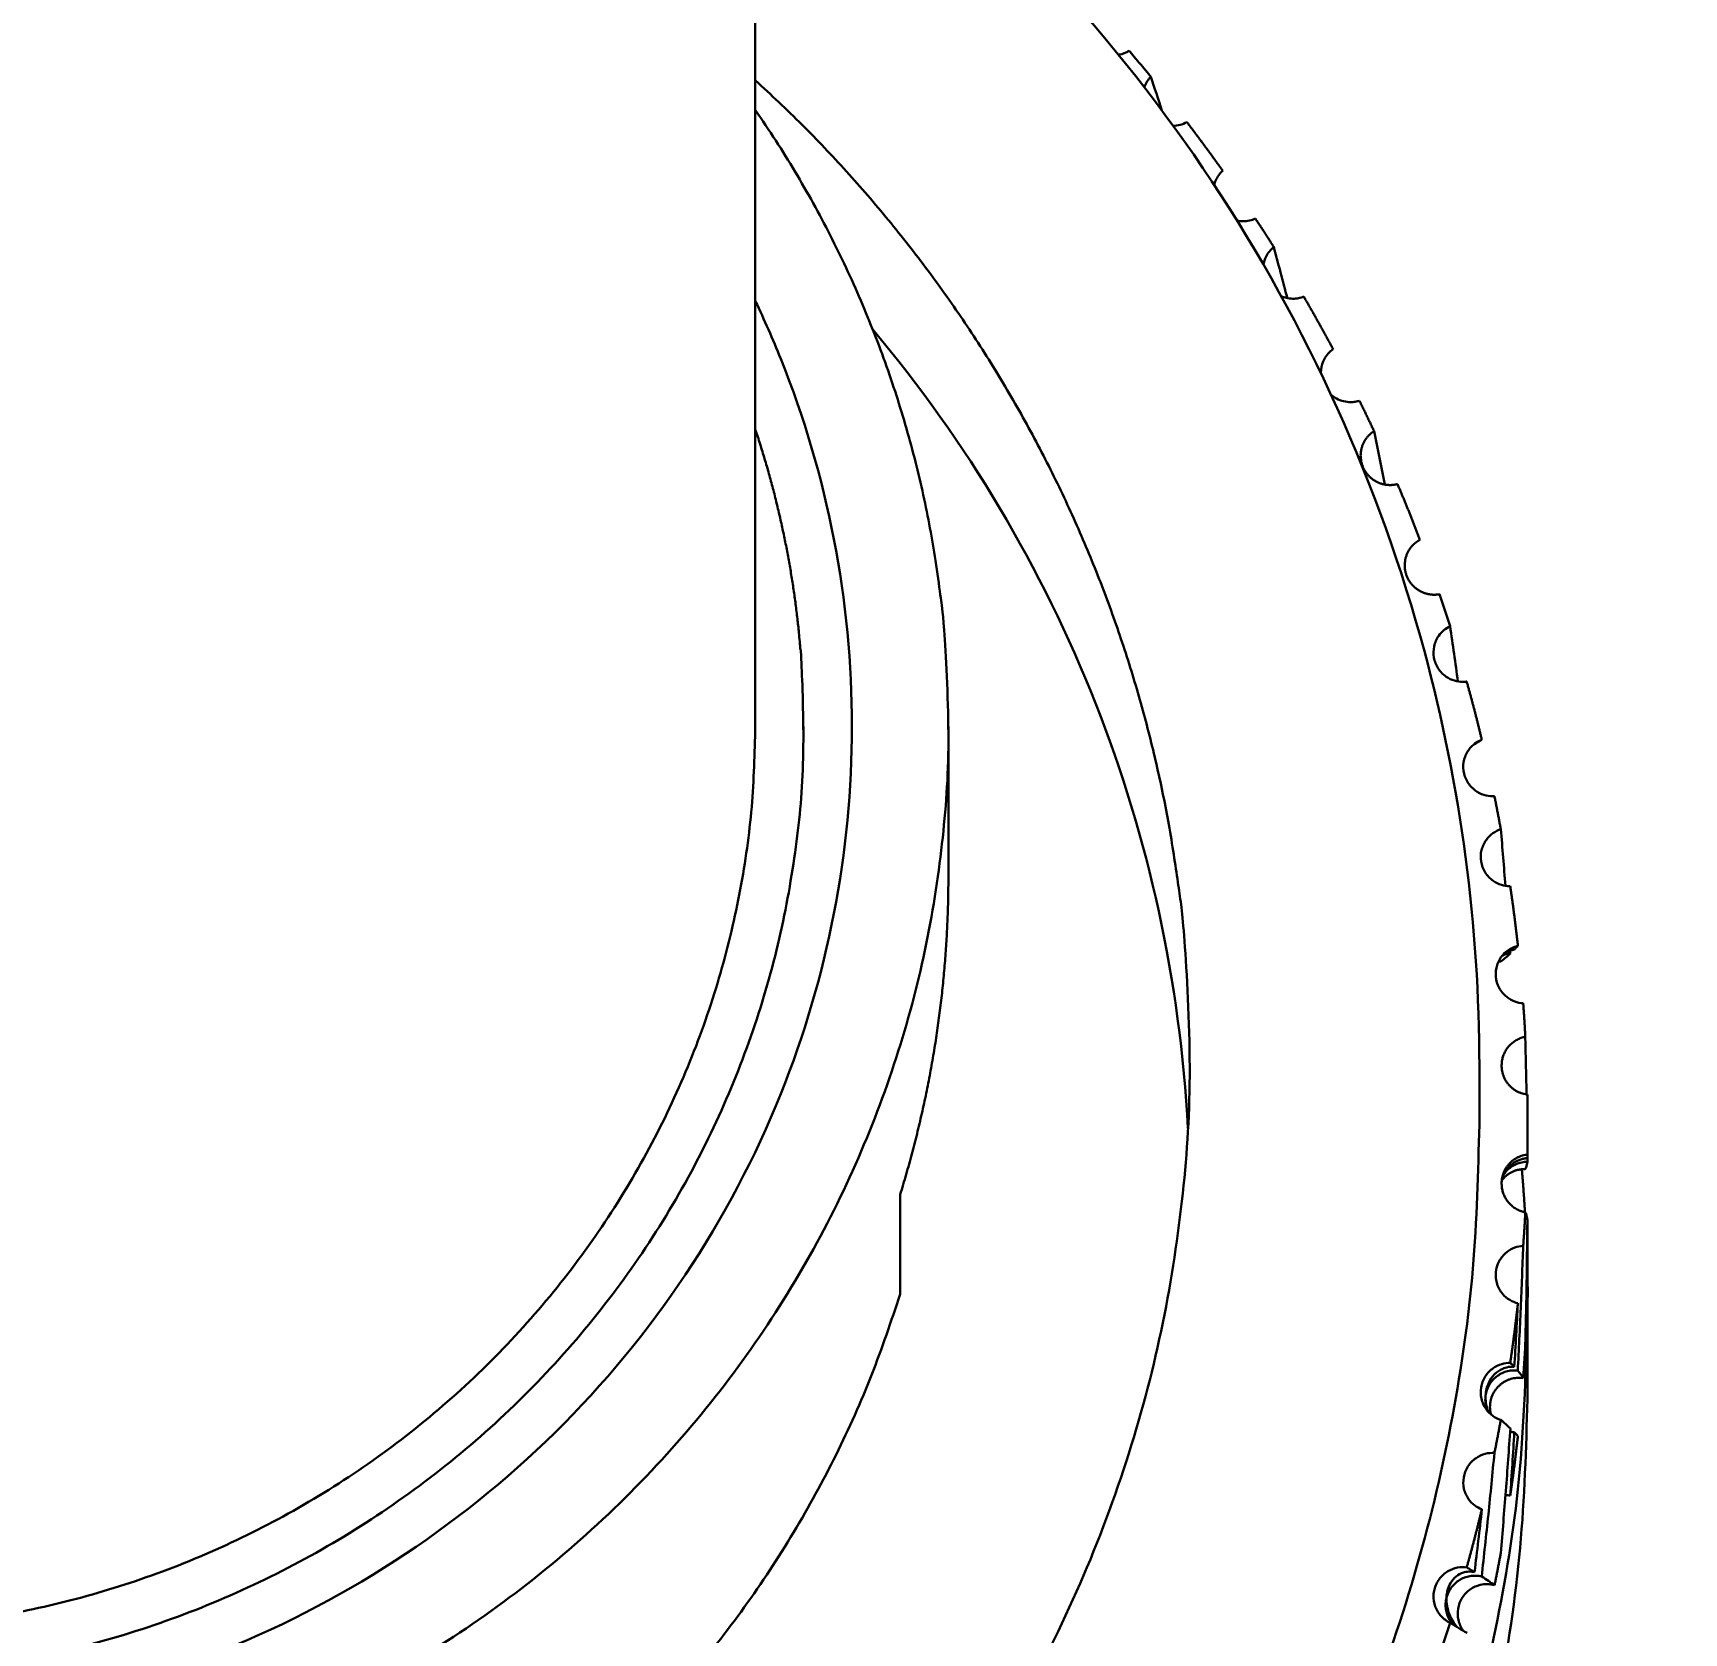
# Model space of a CAD drawing. Header units: millimetres. Extents: x 577 to 7172, y 252 to 2707.
# Drawn here: x 1043.63 to 1060.73, y 2121.79 to 2138.37 of the extents above; entities that cross this region are included whole.
import ezdxf

# ---------------------------------------------------------------- set-up
doc = ezdxf.new("R2010")
doc.units = ezdxf.units.MM
doc.header["$MEASUREMENT"] = 0
doc.layers.add('외형선(ISO)', color=7, linetype='Continuous', lineweight=30)
doc.layers.add('치수(ISO)', color=7, linetype='Continuous', lineweight=25)
doc.styles.add('굴림', font='')
doc.styles.get('굴림').set_extended_font_data('援대┝')
doc.dimstyles.new('기본값 (ISO)', dxfattribs={"dimscale": 10, "dimtxt": 3, "dimasz": 2.5, "dimexe": 3.175, "dimexo": 0, "dimgap": 0.762, "dimtad": 1, "dimtoh": 1, "dimdec": 0, "dimzin": 1, "dimdsep": 46, "dimtxsty": '굴림', "dimcen": 0.5, "dimazin": 0, "dimtfac": 1, "dimtdec": 4, "dimtix": 1, "dimtmove": 1, "dimatfit": 3, "dimfxl": 1, "dimtolj": 1, "dimtzin": 1, "dimarcsym": 0})

# ---------------------------------------------------------------- blocks, each defined once
blk = doc.blocks.new('*D22')
at = {"layer": 'Defpoints', "color": 0}
for p in [(1111.205, 2147.566), (972.024, 2092.463)]:
    blk.add_point(p, dxfattribs=at)
at = {"layer": '치수(ISO)', "color": 0, "lineweight": -2}
for p, q in [((1041.614, 2115.015), (1041.614, 2125.015)), ((1036.614, 2120.015), (1046.614, 2120.015)), ((902.29, 2064.855), (948.779, 2083.261)), ((877.29, 2064.855), (902.29, 2064.855))]:
    blk.add_line(p, q, dxfattribs=at)
at = {"layer": '치수(ISO)', "color": 0}
blk.add_solid([(950.313, 2079.387), (947.245, 2087.135), (972.024, 2092.463)], dxfattribs=at)
at = {"layer": '치수(ISO)', "color": 0, "insert": (833.241, 2064.855), "char_height": 30, "attachment_point": 5, "style": '굴림'}
blk.add_mtext('\\A1;150', dxfattribs=at)

msp = doc.modelspace()

# ---------------------------------------------------------------- linework, layer by layer
at = {"layer": '외형선(ISO)'}
for p, q in [((1051.114, 2187.299), (1051.114, 2136.297)), ((1051.114, 2136.297), (1051.114, 2131.185)), ((1051.614, 2131.185), (1051.614, 2131.099)), ((1053.114, 2129.639), (1053.114, 2131.185)), ((1058.614, 2127.061), (1058.614, 2127.662)), ((1059.114, 2126.713), (1059.114, 2127.061)), ((1052.614, 2125.303), (1052.614, 2126.335)), ((1059.114, 2125.686), (1059.114, 2126.034)), ((1059.114, 2124.311), (1059.114, 2125.17))]:
    msp.add_line(p, q, dxfattribs=at)
for centre, radius, start, end in [((1041.614, 2126.287), 14, 3.013, 40.0548), ((1059.085, 2125.079), 0.298, 84.8742, 86.5767)]:
    msp.add_arc(centre, radius, start, end, dxfattribs=at)
for points, knots in [([(1051.114, 2195.751), (1056.735, 2195.04), (1062.295, 2193.703), (1075.061, 2189.061), (1082.179, 2185.103), (1094.632, 2175.307), (1100.123, 2169.348), (1108.815, 2156.193), (1112.124, 2148.833), (1115.779, 2135.137), (1116.614, 2128.772), (1116.614, 2122.459)], [12.679001, 12.679001, 12.679001, 12.679001, 14.370121, 14.370121, 16.761024, 16.761024, 19.150374, 19.150374, 21.539967, 21.539967, 23.461879, 23.461879, 23.461879, 23.461879]), ([(1051.114, 2141.555), (1051.483, 2141.311), (1051.842, 2141.052), (1053.605, 2139.673), (1054.854, 2138.321), (1056.829, 2135.343), (1057.582, 2133.68), (1058.42, 2130.568), (1058.614, 2129.112), (1058.614, 2127.668)], [3.66192, 3.66192, 3.66192, 3.66192, 3.794737, 3.794737, 4.337134, 4.337134, 4.877445, 4.877445, 5.31682, 5.31682, 5.31682, 5.31682]), ([(1054.985, 2138.184), (1054.953, 2138.164), (1054.919, 2138.15), (1054.881, 2138.143), (1054.879, 2138.143), (1054.878, 2138.143)], [-0.06569276, -0.06569276, -0.06569276, -0.06569276, -0.05460502, -0.05460502, -0.05410144, -0.05410144, -0.05410144, -0.05410144]), ([(1055.144, 2137.805), (1055.146, 2137.809), (1055.147, 2137.812), (1055.155, 2137.833), (1055.163, 2137.851), (1055.184, 2137.885), (1055.196, 2137.9), (1055.21, 2137.915)], [-0.01302649, -0.01302649, -0.01302649, -0.01302649, -0.01199092, -0.01199092, -0.0060513, -0.0060513, -0.000001, -0.000001, -0.000001, -0.000001]), ([(1055.584, 2137.444), (1055.562, 2137.432), (1055.538, 2137.422), (1055.49, 2137.41), (1055.467, 2137.406), (1055.443, 2137.406)], [-0.015345, -0.015345, -0.015345, -0.015345, -0.00768604, -0.00768604, -0.0005569, -0.0005569, -0.0005569, -0.0005569]), ([(1055.867, 2136.793), (1055.871, 2136.81), (1055.876, 2136.826), (1055.891, 2136.86), (1055.902, 2136.878), (1055.926, 2136.911), (1055.94, 2136.927), (1055.955, 2136.941)], [-0.01766525, -0.01766525, -0.01766525, -0.01766525, -0.01250737, -0.01250737, -0.00629602, -0.00629602, -0.000001, -0.000001, -0.000001, -0.000001]), ([(1056.168, 2136.417), (1056.146, 2136.417), (1056.125, 2136.419), (1056.104, 2136.424), (1056.104, 2136.424), (1056.104, 2136.424)], [-0.073563796, -0.073563796, -0.073563796, -0.073563796, -0.067135935, -0.067135935, -0.067122544, -0.067122544, -0.067122544, -0.067122544]), ([(1056.294, 2136.445), (1056.275, 2136.436), (1056.254, 2136.429), (1056.211, 2136.42), (1056.189, 2136.417), (1056.168, 2136.417)], [-0.01311233, -0.01311233, -0.01311233, -0.01311233, -0.00657181, -0.00657181, -0.00000616, -0.00000616, -0.00000616, -0.00000616]), ([(1056.379, 2135.966), (1056.383, 2135.996), (1056.392, 2136.025), (1056.415, 2136.071), (1056.426, 2136.089), (1056.453, 2136.122), (1056.468, 2136.137), (1056.484, 2136.151)], [-0.02202369, -0.02202369, -0.02202369, -0.02202369, -0.01276316, -0.01276316, -0.00640653, -0.00640653, -0.000001, -0.000001, -0.000001, -0.000001]), ([(1051.114, 2135.591), (1051.208, 2135.395), (1051.821, 2134.002), (1052.115, 2132.485), (1052.114, 2131.185)], [61.351696, 61.351696, 61.351696, 61.351696, 62.013801, 65.971779, 65.971779, 65.971779, 65.971779]), ([(1056.682, 2135.615), (1056.659, 2135.615), (1056.637, 2135.618), (1056.597, 2135.627), (1056.58, 2135.633), (1056.563, 2135.64)], [-0.07509367, -0.07509367, -0.07509367, -0.07509367, -0.06825616, -0.06825616, -0.06285331, -0.06285331, -0.06285331, -0.06285331]), ([(1056.795, 2135.637), (1056.777, 2135.63), (1056.759, 2135.625), (1056.721, 2135.617), (1056.701, 2135.615), (1056.682, 2135.615)], [-0.01158387, -0.01158387, -0.01158387, -0.01158387, -0.00579223, -0.00579223, -0.000001, -0.000001, -0.000001, -0.000001]), ([(1056.973, 2134.845), (1056.973, 2134.856), (1056.973, 2134.867), (1056.978, 2134.918), (1056.99, 2134.956), (1057.019, 2135.011), (1057.032, 2135.029), (1057.063, 2135.064), (1057.08, 2135.079), (1057.099, 2135.092)], [-0.02932385, -0.02932385, -0.02932385, -0.02932385, -0.02586159, -0.02586159, -0.01389093, -0.01389093, -0.00695591, -0.00695591, -0.000001, -0.000001, -0.000001, -0.000001]), ([(1057.281, 2134.544), (1057.256, 2134.544), (1057.232, 2134.547), (1057.182, 2134.559), (1057.157, 2134.569), (1057.115, 2134.592), (1057.096, 2134.605), (1057.08, 2134.619)], [-0.07734373, -0.07734373, -0.07734373, -0.07734373, -0.06996667, -0.06996667, -0.06201089, -0.06201089, -0.05532947, -0.05532947, -0.05532947, -0.05532947]), ([(1057.372, 2134.558), (1057.358, 2134.554), (1057.343, 2134.55), (1057.312, 2134.545), (1057.296, 2134.544), (1057.281, 2134.544)], [-0.00933649, -0.00933649, -0.00933649, -0.00933649, -0.004671208, -0.004671208, -0.00000612, -0.00000612, -0.00000612, -0.00000612]), ([(1058.442, 2131.646), (1058.413, 2131.646), (1058.384, 2131.65), (1058.326, 2131.668), (1058.297, 2131.681), (1058.238, 2131.722), (1058.21, 2131.751), (1058.166, 2131.819), (1058.15, 2131.858), (1058.137, 2131.936), (1058.137, 2131.976), (1058.154, 2132.053), (1058.17, 2132.091), (1058.208, 2132.145), (1058.226, 2132.164), (1058.266, 2132.197), (1058.288, 2132.211), (1058.311, 2132.222)], [-0.08255831, -0.08255831, -0.08255831, -0.08255831, -0.0738265, -0.0738265, -0.06436076, -0.06436076, -0.05216484, -0.05216484, -0.03977512, -0.03977512, -0.02784621, -0.02784621, -0.01568932, -0.01568932, -0.00777908, -0.00777908, -0.000001, -0.000001, -0.000001, -0.000001]), ([(1052.114, 2131.185), (1052.115, 2129.886), (1051.59, 2127.178), (1049.249, 2123.665), (1045.682, 2121.357), (1041.614, 2120.594), (1037.546, 2121.357), (1033.98, 2123.665), (1031.638, 2127.178), (1031.114, 2129.886), (1031.114, 2131.185)], [0, 0, 0, 0, 3.957978, 8.246472, 12.534967, 16.492945, 20.450923, 24.739417, 29.027912, 32.985889, 32.985889, 32.985889, 32.985889]), ([(1058.752, 2130.462), (1058.721, 2130.462), (1058.69, 2130.466), (1058.629, 2130.486), (1058.599, 2130.501), (1058.539, 2130.545), (1058.511, 2130.576), (1058.47, 2130.646), (1058.456, 2130.685), (1058.445, 2130.764), (1058.447, 2130.805), (1058.467, 2130.881), (1058.485, 2130.917), (1058.526, 2130.971), (1058.546, 2130.991), (1058.59, 2131.023), (1058.615, 2131.037), (1058.64, 2131.046)], [-0.08485257, -0.08485257, -0.08485257, -0.08485257, -0.07559207, -0.07559207, -0.06552918, -0.06552918, -0.05322095, -0.05322095, -0.0408143, -0.0408143, -0.02871799, -0.02871799, -0.01666097, -0.01666097, -0.00822598, -0.00822598, -0.000001, -0.000001, -0.000001, -0.000001]), ([(1058.564, 2131), (1058.577, 2131.008), (1058.59, 2131.016), (1058.616, 2131.031), (1058.628, 2131.039), (1058.64, 2131.046)], [0.000001, 0.000001, 0.000001, 0.000001, 0.102522, 0.102522, 0.2050474, 0.2050474, 0.2050474, 0.2050474]), ([(1058.929, 2129.53), (1058.899, 2129.53), (1058.87, 2129.534), (1058.811, 2129.552), (1058.782, 2129.567), (1058.723, 2129.609), (1058.695, 2129.638), (1058.652, 2129.707), (1058.638, 2129.746), (1058.626, 2129.825), (1058.627, 2129.864), (1058.646, 2129.942), (1058.663, 2129.979), (1058.705, 2130.037), (1058.728, 2130.06), (1058.779, 2130.096), (1058.807, 2130.11), (1058.836, 2130.12)], [-0.08627081, -0.08627081, -0.08627081, -0.08627081, -0.07734767, -0.07734767, -0.06767522, -0.06767522, -0.05553105, -0.05553105, -0.04318111, -0.04318111, -0.03118935, -0.03118935, -0.01895729, -0.01895729, -0.00932906, -0.00932906, -0.000001, -0.000001, -0.000001, -0.000001]), ([(1058.934, 2129.53), (1058.933, 2129.53), (1058.932, 2129.53), (1058.931, 2129.53), (1058.93, 2129.53), (1058.929, 2129.53)], [-0.0004523433, -0.0004523433, -0.0004523433, -0.0004523433, -0.0002266716, -0.0002266716, -0.000001, -0.000001, -0.000001, -0.000001]), ([(1059.068, 2128.317), (1059.038, 2128.319), (1059.008, 2128.325), (1058.95, 2128.347), (1058.922, 2128.364), (1058.865, 2128.409), (1058.839, 2128.441), (1058.8, 2128.513), (1058.789, 2128.552), (1058.781, 2128.634), (1058.786, 2128.674), (1058.81, 2128.751), (1058.83, 2128.786), (1058.877, 2128.841), (1058.901, 2128.862), (1058.955, 2128.894), (1058.983, 2128.905), (1059.013, 2128.912)], [-0.08671861, -0.08671861, -0.08671861, -0.08671861, -0.07770477, -0.07770477, -0.06802197, -0.06802197, -0.05569855, -0.05569855, -0.04330836, -0.04330836, -0.03092168, -0.03092168, -0.0188076, -0.0188076, -0.00920279, -0.00920279, -0.000001, -0.000001, -0.000001, -0.000001]), ([(1058.836, 2128.75), (1058.854, 2128.764), (1058.871, 2128.778), (1058.905, 2128.806), (1058.92, 2128.82), (1058.935, 2128.833)], [0.000001, 0.000001, 0.000001, 0.000001, 0.202444, 0.202444, 0.4048566, 0.4048566, 0.4048566, 0.4048566]), ([(1058.849, 2128.809), (1058.859, 2128.813), (1058.869, 2128.817), (1058.897, 2128.827), (1058.916, 2128.831), (1058.935, 2128.833)], [-0.009036864, -0.009036864, -0.009036864, -0.009036864, -0.005804663, -0.005804663, -0.000025337, -0.000025337, -0.000025337, -0.000025337]), ([(1058.954, 2128.868), (1058.943, 2128.866), (1058.934, 2128.862), (1058.916, 2128.856), (1058.906, 2128.852), (1058.888, 2128.843), (1058.879, 2128.837), (1058.87, 2128.832)], [-0.24361308, -0.24361308, -0.24361308, -0.24361308, -0.23592311, -0.23592311, -0.22577103, -0.22577103, -0.21216867, -0.21216867, -0.21216867, -0.21216867]), ([(1058.976, 2128.873), (1058.972, 2128.873), (1058.969, 2128.872), (1058.961, 2128.87), (1058.957, 2128.869), (1058.954, 2128.868)], [-0.002621758, -0.002621758, -0.002621758, -0.002621758, -0.001375922, -0.001375922, -0.000001, -0.000001, -0.000001, -0.000001]), ([(1058.976, 2128.873), (1058.983, 2128.88), (1058.989, 2128.887), (1059.001, 2128.9), (1059.007, 2128.906), (1059.013, 2128.912)], [0, 0, 0, 0, 0.102515, 0.102515, 0.205021, 0.205021, 0.205021, 0.205021]), ([(1058.853, 2126.523), (1058.866, 2126.545), (1058.881, 2126.566), (1058.926, 2126.612), (1058.958, 2126.635), (1059.013, 2126.659), (1059.033, 2126.665), (1059.072, 2126.673), (1059.092, 2126.675), (1059.111, 2126.675)], [-0.03168705, -0.03168705, -0.03168705, -0.03168705, -0.02384241, -0.02384241, -0.01215861, -0.01215861, -0.00589052, -0.00589052, -0.00000101, -0.00000101, -0.00000101, -0.00000101]), ([(1059.09, 2126.599), (1059.095, 2126.612), (1059.1, 2126.625), (1059.107, 2126.65), (1059.11, 2126.663), (1059.111, 2126.675)], [0.000001, 0.000001, 0.000001, 0.000001, 0.2024122, 0.2024122, 0.4048476, 0.4048476, 0.4048476, 0.4048476]), ([(1059.114, 2126.713), (1059.114, 2126.719), (1059.114, 2126.725), (1059.113, 2126.738), (1059.112, 2126.744), (1059.111, 2126.75)], [0.000001, 0.000001, 0.000001, 0.000001, 0.1025219, 0.1025219, 0.2050472, 0.2050472, 0.2050472, 0.2050472]), ([(1059.09, 2126.152), (1059.095, 2126.138), (1059.1, 2126.124), (1059.107, 2126.097), (1059.11, 2126.084), (1059.111, 2126.071)], [0.000001, 0.000001, 0.000001, 0.000001, 0.2022288, 0.2022288, 0.4043452, 0.4043452, 0.4043452, 0.4043452]), ([(1059.11, 2125.923), (1059.108, 2125.731), (1059.105, 2125.539), (1059.099, 2125.156), (1059.094, 2124.964), (1059.09, 2124.772)], [0.000001, 0.000001, 0.000001, 0.000001, 0.1792605, 0.1792605, 0.358518, 0.358518, 0.358518, 0.358518]), ([(1059.111, 2125.375), (1059.112, 2125.485), (1059.113, 2125.595), (1059.114, 2125.815), (1059.114, 2125.924), (1059.114, 2126.034)], [0.000001, 0.000001, 0.000001, 0.000001, 0.1025326, 0.1025326, 0.2050688, 0.2050688, 0.2050688, 0.2050688]), ([(1059.013, 2125.209), (1058.983, 2125.216), (1058.955, 2125.228), (1058.901, 2125.26), (1058.877, 2125.281), (1058.83, 2125.335), (1058.81, 2125.37), (1058.786, 2125.447), (1058.781, 2125.488), (1058.789, 2125.569), (1058.8, 2125.609), (1058.839, 2125.68), (1058.865, 2125.712), (1058.922, 2125.758), (1058.95, 2125.774), (1059.008, 2125.796), (1059.038, 2125.803), (1059.068, 2125.804)], [-0.08672628, -0.08672628, -0.08672628, -0.08672628, -0.07752368, -0.07752368, -0.06791802, -0.06791802, -0.05580287, -0.05580287, -0.04341509, -0.04341509, -0.0310238, -0.0310238, -0.01869929, -0.01869929, -0.00901563, -0.00901563, -0.000001, -0.000001, -0.000001, -0.000001]), ([(1059.012, 2124.513), (1059.023, 2124.729), (1059.033, 2124.944), (1059.052, 2125.375), (1059.06, 2125.59), (1059.068, 2125.804)], [0, 0, 0, 0, 0.2024482, 0.2024482, 0.4049553, 0.4049553, 0.4049553, 0.4049553]), ([(1059.013, 2125.209), (1059.007, 2125.099), (1059.001, 2124.99), (1058.989, 2124.771), (1058.983, 2124.661), (1058.976, 2124.552)], [0.000001, 0.000001, 0.000001, 0.000001, 0.1024871, 0.1024871, 0.2049823, 0.2049823, 0.2049823, 0.2049823]), ([(1058.836, 2124.002), (1058.806, 2124.011), (1058.778, 2124.026), (1058.727, 2124.063), (1058.704, 2124.086), (1058.661, 2124.145), (1058.645, 2124.182), (1058.627, 2124.26), (1058.626, 2124.299), (1058.639, 2124.378), (1058.653, 2124.417), (1058.697, 2124.485), (1058.724, 2124.514), (1058.784, 2124.556), (1058.814, 2124.57), (1058.874, 2124.588), (1058.904, 2124.592), (1058.934, 2124.592)], [-0.08671668, -0.08671668, -0.08671668, -0.08671668, -0.07725883, -0.07725883, -0.06749905, -0.06749905, -0.05526344, -0.05526344, -0.04330913, -0.04330913, -0.0309627, -0.0309627, -0.01883371, -0.01883371, -0.00902611, -0.00902611, -0.000001, -0.000001, -0.000001, -0.000001]), ([(1058.976, 2124.552), (1058.97, 2124.559), (1058.963, 2124.565), (1058.949, 2124.579), (1058.941, 2124.585), (1058.934, 2124.592)], [0, 0, 0, 0, 0.102515, 0.102515, 0.205021, 0.205021, 0.205021, 0.205021]), ([(1058.976, 2124.552), (1058.971, 2124.552), (1058.966, 2124.552), (1058.956, 2124.553), (1058.951, 2124.553), (1058.935, 2124.552), (1058.925, 2124.551), (1058.891, 2124.545), (1058.871, 2124.538), (1058.793, 2124.504), (1058.742, 2124.453), (1058.701, 2124.364), (1058.693, 2124.342), (1058.683, 2124.298), (1058.68, 2124.275), (1058.679, 2124.252), (1058.679, 2124.251), (1058.679, 2124.25)], [-0.2493805, -0.2493805, -0.2493805, -0.2493805, -0.246118, -0.246118, -0.2423949, -0.2423949, -0.2330227, -0.2330227, -0.204166, -0.204166, -0.079735, -0.079735, -0.0398435, -0.0398435, 0, 0, 0.0012299, 0.0012299, 0.0012299, 0.0012299]), ([(1058.679, 2124.25), (1058.679, 2124.251), (1058.679, 2124.252), (1058.684, 2124.291), (1058.696, 2124.327), (1058.734, 2124.395), (1058.76, 2124.425), (1058.821, 2124.473), (1058.855, 2124.491), (1058.912, 2124.508), (1058.932, 2124.512), (1058.972, 2124.515), (1058.992, 2124.515), (1059.012, 2124.513)], [-0.04750427, -0.04750427, -0.04750427, -0.04750427, -0.04723075, -0.04723075, -0.0356283, -0.0356283, -0.02374797, -0.02374797, -0.01220687, -0.01220687, -0.0059589, -0.0059589, -0.00002863, -0.00002863, -0.00002863, -0.00002863]), ([(1059.068, 2124.435), (1059.06, 2124.447), (1059.052, 2124.46), (1059.033, 2124.486), (1059.023, 2124.499), (1059.012, 2124.513)], [0.000001, 0.000001, 0.000001, 0.000001, 0.202444, 0.202444, 0.4048566, 0.4048566, 0.4048566, 0.4048566]), ([(1058.679, 2124.25), (1058.678, 2124.25), (1058.678, 2124.249), (1058.676, 2124.229), (1058.675, 2124.21), (1058.678, 2124.171), (1058.682, 2124.151), (1058.691, 2124.118), (1058.695, 2124.105), (1058.701, 2124.092)], [-0.04747069, -0.04747069, -0.04747069, -0.04747069, -0.04719797, -0.04719797, -0.04137197, -0.04137197, -0.03530257, -0.03530257, -0.03106796, -0.03106796, -0.03106796, -0.03106796]), ([(1058.708, 2124.084), (1058.705, 2124.091), (1058.702, 2124.098), (1058.691, 2124.13), (1058.686, 2124.154), (1058.679, 2124.202), (1058.678, 2124.225), (1058.678, 2124.249), (1058.679, 2124.25), (1058.679, 2124.25)], [-0.09355303, -0.09355303, -0.09355303, -0.09355303, -0.08117588, -0.08117588, -0.04056279, -0.04056279, 0, 0, 0.00122867, 0.00122867, 0.00122867, 0.00122867]), ([(1058.836, 2124.002), (1058.854, 2123.986), (1058.872, 2123.971), (1058.905, 2123.941), (1058.92, 2123.927), (1058.935, 2123.913)], [0.000001, 0.000001, 0.000001, 0.000001, 0.2022597, 0.2022597, 0.4043672, 0.4043672, 0.4043672, 0.4043672]), ([(1058.935, 2123.913), (1058.92, 2123.698), (1058.905, 2123.482), (1058.871, 2123.052), (1058.854, 2122.837), (1058.836, 2122.622)], [0, 0, 0, 0, 0.202344, 0.202344, 0.4046361, 0.4046361, 0.4046361, 0.4046361]), ([(1058.976, 2123.873), (1058.97, 2123.874), (1058.964, 2123.874), (1058.952, 2123.876), (1058.946, 2123.877), (1058.938, 2123.879), (1058.935, 2123.88), (1058.933, 2123.88)], [-0.2701523, -0.2701523, -0.2701523, -0.2701523, -0.26510181, -0.26510181, -0.2598008, -0.2598008, -0.2574984, -0.2574984, -0.2574984, -0.2574984]), ([(1058.934, 2123.217), (1058.941, 2123.327), (1058.949, 2123.436), (1058.963, 2123.655), (1058.97, 2123.764), (1058.976, 2123.873)], [0.000001, 0.000001, 0.000001, 0.000001, 0.1025044, 0.1025044, 0.205043, 0.205043, 0.205043, 0.205043]), ([(1058.976, 2123.873), (1058.983, 2123.867), (1058.989, 2123.86), (1059.001, 2123.847), (1059.007, 2123.84), (1059.013, 2123.834)], [0, 0, 0, 0, 0.102521, 0.102521, 0.2050243, 0.2050243, 0.2050243, 0.2050243]), ([(1058.64, 2123.076), (1058.613, 2123.086), (1058.587, 2123.1), (1058.54, 2123.136), (1058.52, 2123.157), (1058.479, 2123.214), (1058.463, 2123.25), (1058.446, 2123.327), (1058.445, 2123.367), (1058.459, 2123.446), (1058.473, 2123.485), (1058.517, 2123.553), (1058.546, 2123.583), (1058.608, 2123.626), (1058.64, 2123.641), (1058.706, 2123.658), (1058.738, 2123.661), (1058.77, 2123.659)], [-0.08672233, -0.08672233, -0.08672233, -0.08672233, -0.07796023, -0.07796023, -0.06898257, -0.06898257, -0.05690188, -0.05690188, -0.04495717, -0.04495717, -0.03254968, -0.03254968, -0.02029288, -0.02029288, -0.00968889, -0.00968889, -0.000001, -0.000001, -0.000001, -0.000001]), ([(1058.638, 2122.379), (1058.662, 2122.593), (1058.685, 2122.807), (1058.729, 2123.233), (1058.75, 2123.447), (1058.77, 2123.659)], [0.000001, 0.000001, 0.000001, 0.000001, 0.2024334, 0.2024334, 0.4049747, 0.4049747, 0.4049747, 0.4049747]), ([(1058.64, 2123.076), (1058.628, 2122.967), (1058.616, 2122.858), (1058.59, 2122.642), (1058.577, 2122.533), (1058.564, 2122.425)], [0.000001, 0.000001, 0.000001, 0.000001, 0.1025075, 0.1025075, 0.2050094, 0.2050094, 0.2050094, 0.2050094]), ([(1058.311, 2121.9), (1058.276, 2121.916), (1058.245, 2121.939), (1058.192, 2121.996), (1058.171, 2122.03), (1058.143, 2122.106), (1058.137, 2122.146), (1058.14, 2122.206), (1058.143, 2122.225), (1058.158, 2122.284), (1058.175, 2122.321), (1058.224, 2122.386), (1058.253, 2122.413), (1058.318, 2122.451), (1058.351, 2122.464), (1058.418, 2122.477), (1058.451, 2122.477), (1058.483, 2122.473)], [-0.08673246, -0.08673246, -0.08673246, -0.08673246, -0.07510351, -0.07510351, -0.06303796, -0.06303796, -0.05072624, -0.05072624, -0.04480977, -0.04480977, -0.03243709, -0.03243709, -0.02036734, -0.02036734, -0.00975888, -0.00975888, -0.000001, -0.000001, -0.000001, -0.000001]), ([(1058.274, 2122.16), (1058.274, 2122.161), (1058.274, 2122.162), (1058.276, 2122.214), (1058.289, 2122.266), (1058.347, 2122.365), (1058.393, 2122.403), (1058.462, 2122.424), (1058.481, 2122.429), (1058.512, 2122.43), (1058.522, 2122.43), (1058.538, 2122.429), (1058.543, 2122.429), (1058.553, 2122.427), (1058.559, 2122.426), (1058.564, 2122.425)], [-0.0012119, -0.0012119, -0.0012119, -0.0012119, 0, 0, 0.0917689, 0.0917689, 0.2002994, 0.2002994, 0.2272325, 0.2272325, 0.2368235, 0.2368235, 0.2408067, 0.2408067, 0.2443109, 0.2443109, 0.2443109, 0.2443109]), ([(1058.638, 2122.379), (1058.618, 2122.384), (1058.597, 2122.387), (1058.556, 2122.388), (1058.536, 2122.387), (1058.479, 2122.377), (1058.443, 2122.364), (1058.376, 2122.323), (1058.347, 2122.296), (1058.301, 2122.234), (1058.284, 2122.199), (1058.274, 2122.162), (1058.274, 2122.161), (1058.274, 2122.16)], [-0.04723717, -0.04723717, -0.04723717, -0.04723717, -0.04103258, -0.04103258, -0.03493638, -0.03493638, -0.02351647, -0.02351647, -0.01148692, -0.01148692, 0, 0, 0.00027503, 0.00027503, 0.00027503, 0.00027503]), ([(1058.564, 2122.425), (1058.551, 2122.433), (1058.538, 2122.441), (1058.511, 2122.457), (1058.497, 2122.465), (1058.483, 2122.473)], [0.0000012, 0.0000012, 0.0000012, 0.0000012, 0.102522, 0.102522, 0.2050474, 0.2050474, 0.2050474, 0.2050474]), ([(1058.771, 2122.289), (1058.751, 2122.304), (1058.729, 2122.319), (1058.685, 2122.349), (1058.662, 2122.364), (1058.638, 2122.379)], [0.000001, 0.000001, 0.000001, 0.000001, 0.2024117, 0.2024117, 0.4048476, 0.4048476, 0.4048476, 0.4048476]), ([(1058.343, 2121.88), (1058.328, 2121.896), (1058.315, 2121.914), (1058.285, 2121.966), (1058.273, 2122.002), (1058.264, 2122.059), (1058.263, 2122.079), (1058.265, 2122.118), (1058.268, 2122.138), (1058.273, 2122.159), (1058.274, 2122.159), (1058.274, 2122.16)], [0.016928, 0.016928, 0.016928, 0.016928, 0.02367561, 0.02367561, 0.03513985, 0.03513985, 0.04109188, 0.04109188, 0.04720907, 0.04720907, 0.04748325, 0.04748325, 0.04748325, 0.04748325]), ([(1058.274, 2122.16), (1058.274, 2122.16), (1058.274, 2122.159), (1058.272, 2122.105), (1058.281, 2122.046), (1058.323, 2121.937), (1058.351, 2121.892), (1058.385, 2121.854)], [-0.11756187, -0.11756187, -0.11756187, -0.11756187, -0.11700114, -0.11700114, -0.07359517, -0.07359517, -0.03714839, -0.03714839, -0.03714839, -0.03714839]), ([(1058.448, 2121.816), (1058.447, 2121.818), (1058.446, 2121.819), (1058.422, 2121.853), (1058.406, 2121.89), (1058.388, 2121.967), (1058.387, 2122.007), (1058.4, 2122.086), (1058.415, 2122.125), (1058.458, 2122.193), (1058.487, 2122.223), (1058.551, 2122.268), (1058.586, 2122.283), (1058.648, 2122.298), (1058.672, 2122.3), (1058.722, 2122.3), (1058.747, 2122.296), (1058.771, 2122.289)], [0.02311572, 0.02311572, 0.02311572, 0.02311572, 0.02365564, 0.02365564, 0.03580499, 0.03580499, 0.04776602, 0.04776602, 0.06015468, 0.06015468, 0.07236195, 0.07236195, 0.08384605, 0.08384605, 0.09128382, 0.09128382, 0.09879308, 0.09879308, 0.09879308, 0.09879308]), ([(1058.311, 2121.9), (1058.342, 2121.881), (1058.372, 2121.862), (1058.43, 2121.827), (1058.458, 2121.811), (1058.486, 2121.794)], [0.000001, 0.000001, 0.000001, 0.000001, 0.2022283, 0.2022283, 0.4043452, 0.4043452, 0.4043452, 0.4043452])]:
    msp.add_open_spline(points, degree=3, knots=knots, dxfattribs=at)
for points in [[(1054.985, 2138.184), (1054.979, 2138.18), (1054.973, 2138.177), (1054.968, 2138.174)], [(1055.326, 2137.566), (1055.287, 2137.683), (1055.249, 2137.799), (1055.21, 2137.915)], [(1056.625, 2135.621), (1056.578, 2135.798), (1056.531, 2135.975), (1056.484, 2136.151)], [(1057.635, 2133.69), (1057.598, 2133.875), (1057.561, 2134.059), (1057.523, 2134.243)], [(1058.392, 2131.65), (1058.366, 2131.841), (1058.339, 2132.032), (1058.311, 2132.222)], [(1058.884, 2129.533), (1058.869, 2129.729), (1058.853, 2129.925), (1058.836, 2130.12)], [(1058.935, 2128.833), (1058.934, 2128.843), (1058.934, 2128.853), (1058.933, 2128.862)], [(1059.102, 2127.373), (1059.099, 2127.572), (1059.095, 2127.771), (1059.09, 2127.969)], [(1058.614, 2127.668), (1058.614, 2127.666), (1058.614, 2127.664), (1058.614, 2127.662)], [(1059.111, 2126.675), (1059.111, 2126.688), (1059.111, 2126.7), (1059.111, 2126.712)], [(1059.114, 2126.034), (1059.113, 2126.034), (1059.112, 2126.034), (1059.111, 2126.034)], [(1058.885, 2123.224), (1058.901, 2123.223), (1058.918, 2123.221), (1058.934, 2123.217)]]:
    msp.add_open_spline(points, degree=3, dxfattribs=at)
for points, weights in [([(1055.21, 2137.915), (1055.099, 2138.05), (1054.985, 2138.184)], [0.855881687076, 0.855429826542, 0.855065660142]), ([(1055.955, 2136.941), (1055.774, 2137.196), (1055.584, 2137.444)], [0.860131635798, 0.85877074743, 0.857691395716]), ([(1056.484, 2136.151), (1056.391, 2136.299), (1056.294, 2136.445)], [0.864944406711, 0.863935006976, 0.863015053856]), ([(1057.099, 2135.092), (1056.952, 2135.367), (1056.795, 2135.637)], [0.873154856019, 0.870772869001, 0.868680343104]), ([(1057.523, 2134.243), (1057.449, 2134.401), (1057.372, 2134.558)], [0.881129717628, 0.879530821855, 0.878024631237]), ([(1057.999, 2133.117), (1057.888, 2133.408), (1057.766, 2133.695)], [0.893568589884, 0.890089733387, 0.886913323028]), ([(1058.147, 2132.549), (1058.175, 2132.549), (1058.202, 2132.554)], [0.85607142335, 0.851756723339, 0.854835348984]), ([(1058.311, 2132.222), (1058.258, 2132.388), (1058.202, 2132.554)], [0.904969407774, 0.902728586123, 0.900585424345]), ([(1058.442, 2131.646), (1058.463, 2131.646), (1058.483, 2131.649)], [0.861934096133, 0.8678757073, 0.878029701672]), ([(1058.64, 2131.046), (1058.567, 2131.349), (1058.483, 2131.649)], [0.922055410787, 0.917364213315, 0.912994281313]), ([(1058.564, 2131), (1058.56, 2130.998), (1058.555, 2130.997)], [0.858427124122, 0.857358785225, 0.856524629833]), ([(1058.752, 2130.462), (1058.761, 2130.462), (1058.77, 2130.462)], [0.862652661873, 0.859872955625, 0.857942412632]), ([(1058.836, 2130.12), (1058.805, 2130.291), (1058.77, 2130.462)], [0.937273599544, 0.934314163458, 0.931459340847]), ([(1052.614, 2126.335), (1053.114, 2127.95), (1053.114, 2129.639)], [0.906782181265, 0.941843684039, 1]), ([(1059.013, 2128.912), (1058.979, 2129.222), (1058.934, 2129.53)], [0.959607041575, 0.953539791944, 0.947819645103]), ([(1058.836, 2128.75), (1058.823, 2128.749), (1058.811, 2128.746)], [0.894131916347, 0.902330954427, 0.912186637843]), ([(1059.09, 2127.969), (1059.081, 2128.143), (1059.068, 2128.317)], [0.979191130494, 0.975406299474, 0.971735486311]), ([(1059.114, 2126.713), (1058.943, 2126.703), (1058.855, 2126.532)], [0.928624994638, 0.794141634143, 0.90057192509]), ([(1059.086, 2126.153), (1059.073, 2126.376), (1059.054, 2126.598)], [0.977573620916, 0.972777551361, 0.96816695383]), ([(1059.068, 2125.804), (1059.081, 2125.978), (1059.09, 2126.152)], [0.971735484328, 0.975406297453, 0.979191128434]), ([(1059.11, 2125.923), (1059.111, 2125.997), (1059.111, 2126.071)], [0.990792782746, 0.988390908339, 0.986031069973]), ([(1059.111, 2125.375), (1059.114, 2125.531), (1059.114, 2125.686)], [0.992659271656, 0.996282450967, 1.00000000032]), ([(1058.934, 2124.592), (1058.979, 2124.9), (1059.013, 2125.209)], [0.947819645099, 0.95353979194, 0.959607041571]), ([(1059.068, 2124.435), (1059.08, 2124.603), (1059.09, 2124.772)], [0.971841833124, 0.975407524757, 0.979080700744]), ([(1058.77, 2123.659), (1058.805, 2123.83), (1058.836, 2124.002)], [0.93145934061, 0.934314163216, 0.937273599296]), ([(1058.934, 2123.217), (1058.979, 2123.525), (1059.013, 2123.834)], [0.947829980472, 0.953540040972, 0.95959594333]), ([(1058.483, 2122.473), (1058.567, 2122.773), (1058.64, 2123.076)], [0.912994281316, 0.917364213318, 0.92205541079]), ([(1058.771, 2122.289), (1058.805, 2122.455), (1058.836, 2122.622)], [0.931542110043, 0.934315404141, 0.937187317119]), ([(1058.202, 2121.568), (1058.258, 2121.733), (1058.311, 2121.9)], [0.900585423877, 0.902728585644, 0.904969407283])]:
    msp.add_rational_spline(points, weights, degree=2, dxfattribs=at)
for points, weights, knots in [([(1032.114, 2137.879), (1027.614, 2133.783), (1027.614, 2127.748), (1027.614, 2113.957), (1041.614, 2113.957), (1055.614, 2113.957), (1055.614, 2127.748), (1055.614, 2133.783), (1051.114, 2137.879)], [0.853887696369, 0.846556395002, 1, 0.707106781187, 1, 0.707106781187, 1, 0.846554156546, 0.853887910303], [5.460262, 5.460262, 5.460262, 6.283185, 6.283185, 7.853982, 7.853982, 9.424778, 9.424778, 10.247713, 10.247713, 10.247713]), ([(1032.114, 2137.57), (1030.114, 2134.682), (1030.114, 2131.185), (1030.114, 2119.857), (1041.614, 2119.857), (1053.114, 2119.857), (1053.114, 2131.185), (1053.114, 2134.682), (1051.114, 2137.57)], [0.861038107518, 0.886660963986, 1, 0.707106781187, 1, 0.707106781187, 1, 0.886657382319, 0.861036488171], [2.533752, 2.533752, 2.533752, 3.141593, 3.141593, 4.712389, 4.712389, 6.283185, 6.283185, 6.891046, 6.891046, 6.891046]), ([(1032.114, 2134.261), (1031.614, 2132.763), (1031.614, 2131.185), (1031.614, 2121.334), (1041.614, 2121.334), (1051.614, 2121.334), (1051.614, 2131.185), (1051.614, 2132.763), (1051.114, 2134.261)], [0.902016260034, 0.937798407726, 1, 0.707106781187, 1, 0.707106781187, 1, 0.937798407725, 0.902016260033], [5.949596, 5.949596, 5.949596, 6.283185, 6.283185, 7.853982, 7.853982, 9.424778, 9.424778, 9.758367, 9.758367, 9.758367]), ([(1057.523, 2134.243), (1057.506, 2134.232), (1057.49, 2134.219), (1057.261, 2134.026), (1057.456, 2133.794), (1057.547, 2133.685), (1057.689, 2133.685)], [0.94967344933, 0.972197634862, 1, 0.707106781187, 1, 0.836977380409, 0.85542959732], [6.13408, 6.13408, 6.13408, 6.283185, 6.283185, 7.853982, 7.853982, 8.728278, 8.728278, 8.728278]), ([(1057.689, 2133.685), (1057.689, 2133.685), (1057.689, 2133.685), (1057.728, 2133.685), (1057.766, 2133.695)], [0.999921240565, 0.999960614986, 1, 0.947386677319, 0.913675545237], [1.5705851, 1.5705851, 1.5705851, 1.5707963, 1.5707963, 1.8529634, 1.8529634, 1.8529634]), ([(1057.999, 2133.117), (1057.957, 2133.095), (1057.924, 2133.061), (1057.716, 2132.846), (1057.934, 2132.635), (1058.023, 2132.549), (1058.147, 2132.549)], [0.902379055489, 0.938113150976, 1, 0.707106781187, 1, 0.855014433739, 0.853567966875], [5.951284, 5.951284, 5.951284, 6.283185, 6.283185, 7.853982, 7.853982, 8.631544, 8.631544, 8.631544]), ([(1032.114, 2131.185), (1032.114, 2121.827), (1041.614, 2121.827), (1051.114, 2121.827), (1051.114, 2131.185)], [1, 0.707106781187, 1, 0.707106781187, 1], [3.141593, 3.141593, 3.141593, 4.712389, 4.712389, 6.283185, 6.283185, 6.283185]), ([(1059.09, 2127.969), (1058.88, 2127.93), (1058.848, 2127.717), (1058.803, 2127.418), (1059.099, 2127.373), (1059.105, 2127.373), (1059.111, 2127.372)], [0.898914263824, 0.772049120249, 1, 0.707106781187, 1, 0.991793479459, 0.984046832859], [0.348288, 0.348288, 0.348288, 1.570796, 1.570796, 3.141593, 3.141593, 3.185605, 3.185605, 3.185605]), ([(1059.111, 2126.75), (1059.114, 2126.905), (1059.114, 2127.061), (1059.114, 2127.216), (1059.111, 2127.372)], [0.992646122517, 0.996275704838, 1, 0.996275705374, 0.992646123562], [6.26321179, 6.26321179, 6.26321179, 6.28318531, 6.28318531, 6.30315883, 6.30315883, 6.30315883]), ([(1024.614, 2127.061), (1024.614, 2110.314), (1041.614, 2110.314), (1058.614, 2110.314), (1058.614, 2127.061)], [1, 0.707106781187, 1, 0.707106781187, 1], [0, 0, 0, 1.570796, 1.570796, 3.141593, 3.141593, 3.141593]), ([(1059.111, 2126.75), (1059.105, 2126.749), (1059.099, 2126.748), (1058.803, 2126.704), (1058.848, 2126.405), (1058.88, 2126.192), (1059.09, 2126.152)], [0.984029037902, 0.991784053467, 1, 0.707106781187, 1, 0.77205849372, 0.898903830888], [6.239123, 6.239123, 6.239123, 6.283185, 6.283185, 7.853982, 7.853982, 9.07644, 9.07644, 9.07644]), ([(1059.09, 2126.599), (1059.064, 2126.6), (1059.039, 2126.596), (1058.919, 2126.578), (1058.846, 2126.482)], [0.939887099523, 0.965995726705, 1, 0.856981054807, 0.853633616978], [6.1008192, 6.1008192, 6.1008192, 6.2831853, 6.2831853, 7.0502008, 7.0502008, 7.0502008]), ([(1024.116, 2125.428), (1024.114, 2125.299), (1024.114, 2125.17), (1024.114, 2107.931), (1041.614, 2107.931), (1059.114, 2107.931), (1059.114, 2125.17), (1059.114, 2125.299), (1059.112, 2125.428)], [0.993890013821, 0.996912459533, 1, 0.707106781187, 1, 0.707106781187, 1, 0.996912459531, 0.993890013818], [3.125034, 3.125034, 3.125034, 3.141593, 3.141593, 4.712389, 4.712389, 6.283185, 6.283185, 6.299744, 6.299744, 6.299744]), ([(1030.614, 2125.303), (1033.098, 2117.279), (1041.614, 2117.279), (1050.13, 2117.279), (1052.614, 2125.303)], [0.906782181242, 0.765263097167, 1, 0.765263097167, 0.906782181242], [3.453487, 3.453487, 3.453487, 4.712389, 4.712389, 5.971291, 5.971291, 5.971291]), ([(1059.068, 2124.435), (1058.796, 2124.474), (1058.732, 2124.205), (1058.715, 2124.132), (1058.734, 2124.059)], [0.966152692282, 0.725140829082, 1, 0.906587788277, 0.872759347966], [0.096717, 0.096717, 0.096717, 1.570796, 1.570796, 2.071769, 2.071769, 2.071769]), ([(1024.114, 2124.311), (1024.114, 2107.071), (1041.614, 2107.071), (1059.114, 2107.071), (1059.114, 2124.311)], [1, 0.707106781187, 1, 0.707106781187, 1], [3.141593, 3.141593, 3.141593, 4.712389, 4.712389, 6.283185, 6.283185, 6.283185])]:
    msp.add_rational_spline(points, weights, degree=2, knots=knots, dxfattribs=at)

# ---------------------------------------------------------------- dimensions: what is measured, and where the dimension line sits
at = {"layer": '치수(ISO)'}
dim = msp.add_diameter_dim_2p(p1=(1111.205, 2147.566), p2=(972.024, 2092.463), text='150', dimstyle='기본값 (ISO)', override={"dimtad": 0, "dimtofl": 0}, dxfattribs=at)
dim.commit()
dim.dimension.update_dxf_attribs({"geometry": '*D22', "text_midpoint": (902.29, 2064.855), "dimtype": 163})

doc.saveas('drawing.dxf')
